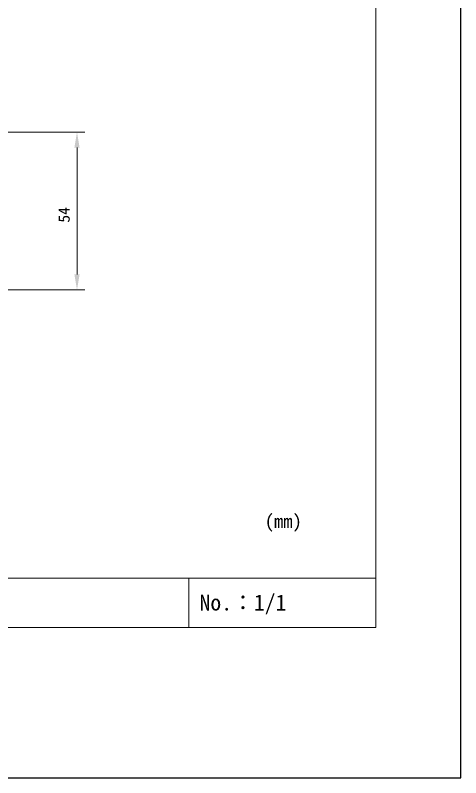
# Model space of a CAD drawing. Units: millimetres on the paper. Extents: x -105 to 105, y -148 to 148.
# Drawn here: x 33.3 to 105, y -148.5 to -25.9 of the extents above; entities that cross this region are included whole.
import ezdxf
from ezdxf.enums import TextEntityAlignment as Align

# ---------------------------------------------------------------- set-up
doc = ezdxf.new("R2010")
doc.units = ezdxf.units.MM
doc.layers.add('0-0_0', color=7, linetype='Continuous')
doc.layers.add('0-2_枠', color=7, linetype='Continuous')
doc.layers.add('0-1_外形線', color=7, linetype='Continuous', lineweight=18)
doc.layers.add('0-4_AM_5', color=3, linetype='Continuous', lineweight=18)
doc.styles.add('ＭＳ ゴシック', font='')
doc.styles.get('ＭＳ ゴシック').set_extended_font_data('MS Gothic')

# ---------------------------------------------------------------- blocks, each defined once
blk = doc.blocks.new('U47')
at = {"layer": '0-4_AM_5', "color": 7, "style": 'ＭＳ ゴシック'}
blk.add_text('54', height=1.833, rotation=90, dxfattribs=at).set_placement((244.981, 95.107), align=Align.BOTTOM_LEFT)

msp = doc.modelspace()

# ---------------------------------------------------------------- linework, layer by layer
at = {"layer": '0-1_外形線'}
for p, q in [((-93.341, -116.38), (91.344, -116.38)), ((61.252, -116.382), (61.252, -124.322))]:
    msp.add_line(p, q, dxfattribs=at)
msp.add_lwpolyline([(-93.397, 131.706), (91.343, 131.706), (91.343, -124.336), (-93.397, -124.336)], close=True, dxfattribs=at)
at = {"layer": '0-2_枠'}
msp.add_lwpolyline([(-105, -148.5), (105, -148.5), (105, 148.5), (-105, 148.5)], close=True, dxfattribs=at)
at = {"layer": '0-4_AM_5'}
for p, q in [((13.852, -44.654), (44.509, -44.654)), ((43.259, -47.154), (43.259, -67.535)), ((10.72, -70.035), (44.509, -70.035))]:
    msp.add_line(p, q, dxfattribs=at)
at = {"layer": '0-4_AM_5', "color": 7}
for points in [[(42.842, -47.154), (43.675, -47.154), (43.259, -44.654)], [(42.842, -67.535), (43.675, -67.535), (43.259, -70.035)]]:
    msp.add_solid(points, dxfattribs=at)

# ---------------------------------------------------------------- block references
at = {"layer": '0-0_0'}
msp.add_blockref('U47', (-202.348, -154.327), dxfattribs=at)

# ---------------------------------------------------------------- texts
at = {"layer": '0-1_外形線', "style": 'ＭＳ ゴシック'}
msp.add_text('No.：1/1', height=2.566, dxfattribs=at).set_placement((62.971, -122.373), align=Align.BOTTOM_LEFT)
at = {"layer": '0-2_枠', "style": 'ＭＳ ゴシック'}
msp.add_text('(mm)', height=2.199, dxfattribs=at).set_placement((73.455, -109.01), align=Align.BOTTOM_LEFT)

doc.saveas('drawing.dxf')
